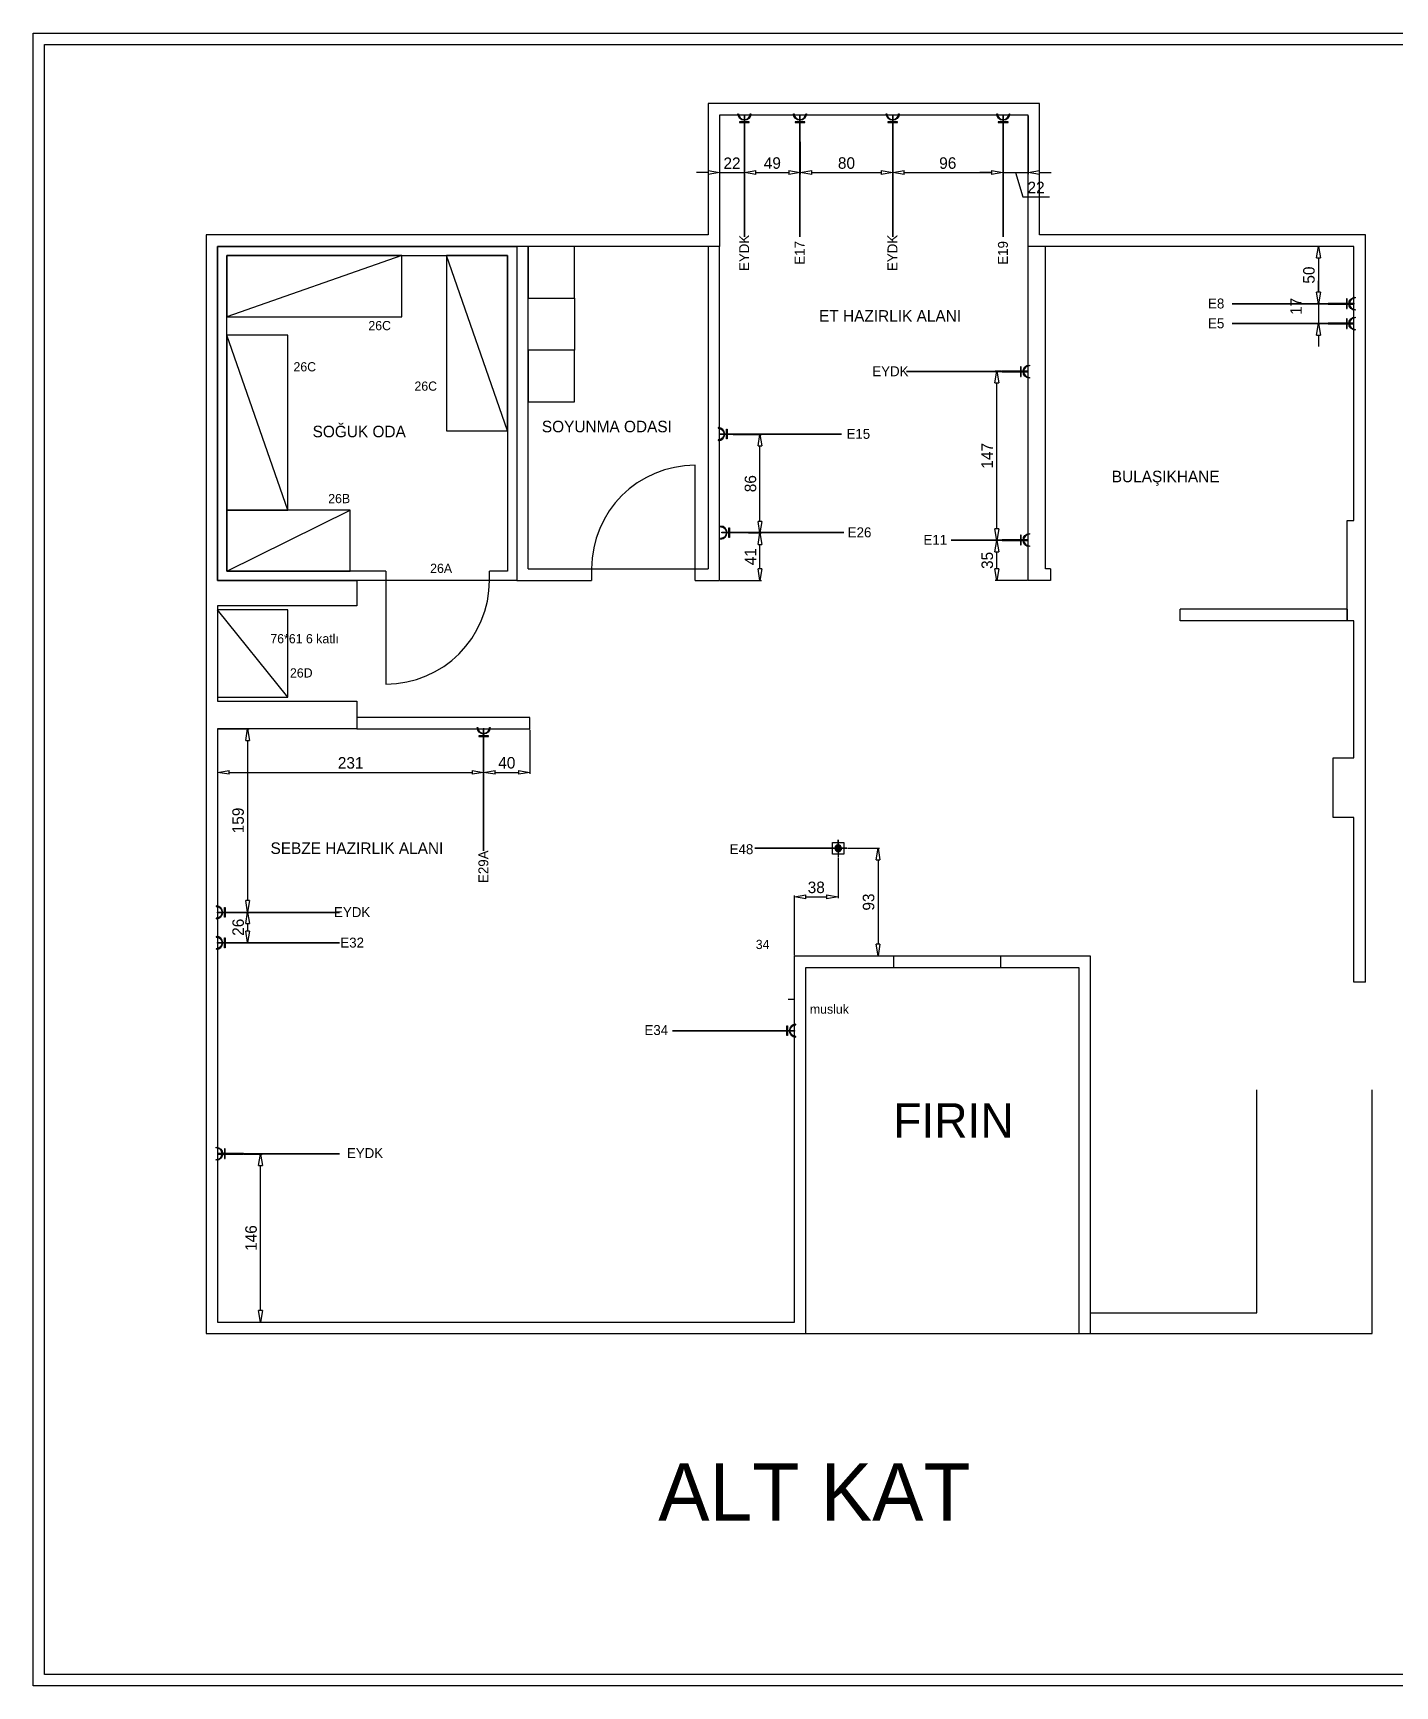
# Model space of a CAD drawing. Header units: millimetres. Extents: x 10921 to 17380, y -4733 to -3298.
# Drawn here: x 13155 to 14338, y -4733 to -3298 of the extents above; entities that cross this region are included whole.
import ezdxf
from ezdxf.enums import TextEntityAlignment as Align

# ---------------------------------------------------------------- set-up
doc = ezdxf.new("R2010")
doc.units = ezdxf.units.MM
for name, color, linetype in [('-DWG_ANA', 7, 'Continuous'), ('ELEKTRİK', 10, 'Continuous'), ('Kıtc-001 Duvar', 6, 'Continuous'), ('Kıtc-002 Çizgi', 7, 'Continuous'), ('Kıtc-008 Rakam', 1, 'Continuous'), ('Kıtc-025 Antet', 7, 'Continuous')]:
    doc.layers.add(name, color=color, linetype=linetype)
doc.layers.add('ELK', color=1, linetype='Continuous', lineweight=35)
doc.styles.get("Standard").update_dxf_attribs({"font": 'stylu.ttf', "height": 10})
doc.styles.add('TAKSİM', font='GOTHIC.TTF', dxfattribs={"height": 20})
doc.dimstyles.new('ISO-25', dxfattribs={"dimtxt": 2.5, "dimasz": 5, "dimexe": 1.25, "dimexo": 0.625, "dimtad": 1, "dimdec": 0, "dimtxsty": 'Standard', "dimblk": 'ARCHTICK', "dimcen": 2.5, "dimclrd": 256, "dimclre": 256, "dimclrt": 256, "dimadec": 0, "dimazin": 0, "dimtfac": 1, "dimtdec": 0, "dimtmove": 0, "dimatfit": 3, "dimldrblk": 'ARCHTICK', "dimfxl": 1, "dimlwd": -1, "dimlwe": -1, "dimarcsym": 0})

# ---------------------------------------------------------------- blocks, each defined once
blk = doc.blocks.new('A$C50025146')
at = {"layer": 'ELEKTRİK'}
for points in [[(6.940050297998823e-05, 5.345355450490388), (6.940050297998823e-05, 5.908019846885509), (22.50664525620232, 5.908019846885509), (22.50664525620232, 5.345355450490388)], [(16.0258407970905, 9.846670621633166), (16.5885051934838, 9.846670621633166), (16.5885051934838, 1.406704675742731), (16.0258407970905, 1.406704675742731)]]:
    blk.add_hatch(color=256, dxfattribs=at).paths.add_polyline_path(points)
h = blk.add_hatch(color=256, dxfattribs=at)
edge = h.paths.add_edge_path()
edge.add_line((23.70435837441619, 11.25333161261187), (23.70435837441619, 10.69066721622039))
edge.add_ellipse((23.70435837441619, 5.626687648689767), major_axis=(3.580774291992597, -3.580774291992606), ratio=0.9999999999999413, start_angle=134.9999999999983, end_angle=314.9999999999983)
edge.add_line((23.70435837441619, 0.5627080811555061), (23.70435837441619, 4.368476402305532e-05))
edge.add_ellipse((23.70435837441619, 5.626687648689767), major_axis=(3.978638102213783, 3.978638102213774), ratio=0.9999999999999128, start_angle=45.0000000000025, end_angle=225.0000000000025, ccw=False)
for points, elevation in [([(6.940050297998823e-05, 5.908019846885509), (22.50664525620232, 5.908019846885509), (22.50664525620232, 5.345355450490388), (6.940050297998823e-05, 5.345355450490388)], 4.794507297291503e-08), ([(16.0258407970905, 1.406704675742731), (16.0258407970905, 9.846670621633166), (16.5885051934838, 9.846670621633166), (16.5885051934838, 1.406704675742731)], 4.791194770819646e-08)]:
    blk.add_lwpolyline(points, close=True, dxfattribs=dict(at, elevation=elevation))
at = {"layer": 'ELEKTRİK', "elevation": 4.798666618537076e-08}
blk.add_lwpolyline([(23.70435837441437, 4.368476402305532e-05), (23.70435837441619, 0.5627080811555061, -0.9999999999999944), (23.70435837441619, 10.69066721622039), (23.70435837441619, 11.25333161261187, 0.9999999999999944)], format="xyb", close=True, dxfattribs=at)
blk = doc.blocks.new('_ClosedBlank')
at = {"color": 0, "linetype": 'ByBlock', "lineweight": -2}
for p, q in [((-1, 0.1666666666666667), (0, 0)), ((-1, 0.1666666666666667), (-1, -0.1666666666666667)), ((0, 0), (-1, -0.1666666666666667))]:
    blk.add_line(p, q, dxfattribs=at)
blk = doc.blocks.new('*D187')
at = {"layer": 'Defpoints', "color": 0, "transparency": 16777216}
for p in [(14302.61083702642, -3483.513357515227), (14271.83170887428, -3533.303126383564), (14303.80855014464, -3533.303126383564)]:
    blk.add_point(p, dxfattribs=at)
at = {"layer": 'Kıtc-002 Çizgi', "transparency": 16777216}
for p, q in [((14301.98583702642, -3483.513357515227), (14270.58170887428, -3483.513357515227)), ((14271.83170887428, -3493.513357515227), (14271.83170887428, -3523.303126383564)), ((14303.18355014464, -3533.303126383564), (14270.58170887428, -3533.303126383564))]:
    blk.add_line(p, q, dxfattribs=at)
at = {"layer": 'Kıtc-002 Çizgi', "transparency": 16777216, "xscale": 10, "yscale": 10, "zscale": 10}
for p, rotation in [((14271.83170887428, -3483.513357515227), 90), ((14271.83170887428, -3533.303126383564), 270)]:
    blk.add_blockref('_ClosedBlank', p, dxfattribs=dict(at, rotation=rotation))
at = {"layer": 'Kıtc-002 Çizgi', "transparency": 16777216, "insert": (14263.57914664881, -3508.408241949393), "char_height": 10, "attachment_point": 5, "rotation": 90}
blk.add_mtext('50', dxfattribs=at)
blk = doc.blocks.new('*D188')
at = {"layer": 'Defpoints', "color": 0, "transparency": 16777216}
for p in [(14303.80855014464, -3533.303126383564), (14271.83170887428, -3550.513357515226), (14302.61083702642, -3550.513357515226)]:
    blk.add_point(p, dxfattribs=at)
at = {"layer": 'Kıtc-002 Çizgi', "transparency": 16777216}
for p, q in [((14271.83170887428, -3523.303126383564), (14271.83170887428, -3513.303126383564)), ((14303.18355014464, -3533.303126383564), (14270.58170887428, -3533.303126383564)), ((14271.83170887428, -3533.303126383564), (14271.83170887428, -3550.513357515226)), ((14301.98583702642, -3550.513357515226), (14270.58170887428, -3550.513357515226)), ((14271.83170887428, -3560.513357515226), (14271.83170887428, -3570.513357515226))]:
    blk.add_line(p, q, dxfattribs=at)
at = {"layer": 'Kıtc-002 Çizgi', "transparency": 16777216, "xscale": 10, "yscale": 10, "zscale": 10}
for p, rotation in [((14271.83170887428, -3533.303126383564), 270), ((14271.83170887428, -3550.513357515226), 90)]:
    blk.add_blockref('_ClosedBlank', p, dxfattribs=dict(at, rotation=rotation))
at = {"layer": 'Kıtc-002 Çizgi', "transparency": 16777216, "insert": (14252.36428574105, -3535.575628479407), "char_height": 10, "attachment_point": 5, "rotation": 90}
blk.add_mtext('17', dxfattribs=at)
blk = doc.blocks.new('*D193')
at = {"layer": 'Defpoints', "color": 0, "transparency": 16777216}
for p in [(13751.61082803357, -3369.513357515227), (13773.18186909734, -3392.019933370926), (13773.18186909734, -3419.3940429382)]:
    blk.add_point(p, dxfattribs=at)
at = {"layer": 'Kıtc-002 Çizgi', "transparency": 16777216}
for p, q in [((13751.61082803357, -3370.138357515227), (13751.61082803357, -3420.6440429382)), ((13773.18186909734, -3392.644933370926), (13773.18186909734, -3420.6440429382)), ((13741.61082803357, -3419.3940429382), (13731.61082803357, -3419.3940429382)), ((13751.61082803357, -3419.3940429382), (13773.18186909734, -3419.3940429382)), ((13783.18186909734, -3419.3940429382), (13793.18186909734, -3419.3940429382))]:
    blk.add_line(p, q, dxfattribs=at)
at = {"layer": 'Kıtc-002 Çizgi', "transparency": 16777216, "xscale": 10, "yscale": 10, "zscale": 10}
blk.add_blockref('_ClosedBlank', (13751.61082803357, -3419.3940429382), dxfattribs=at)
at = {"layer": 'Kıtc-002 Çizgi', "transparency": 16777216, "xscale": 10, "yscale": 10, "zscale": 10, "rotation": 180}
blk.add_blockref('_ClosedBlank', (13773.18186909734, -3419.3940429382), dxfattribs=at)
at = {"layer": 'Kıtc-002 Çizgi', "transparency": 16777216, "insert": (13762.39634856546, -3411.295214241275), "char_height": 10, "attachment_point": 5}
blk.add_mtext('22', dxfattribs=at)
blk = doc.blocks.new('*D194')
at = {"layer": 'Defpoints', "color": 0, "transparency": 16777216}
for p in [(13773.18186909734, -3392.019933370926), (13821.69705506228, -3392.019933370926), (13821.69705506228, -3419.3940429382)]:
    blk.add_point(p, dxfattribs=at)
at = {"layer": 'Kıtc-002 Çizgi', "transparency": 16777216}
for p, q in [((13773.18186909734, -3392.644933370926), (13773.18186909734, -3420.6440429382)), ((13821.69705506228, -3392.644933370926), (13821.69705506228, -3420.6440429382)), ((13783.18186909734, -3419.3940429382), (13811.69705506228, -3419.3940429382))]:
    blk.add_line(p, q, dxfattribs=at)
at = {"layer": 'Kıtc-002 Çizgi', "transparency": 16777216, "xscale": 10, "yscale": 10, "zscale": 10, "rotation": 180}
blk.add_blockref('_ClosedBlank', (13773.18186909734, -3419.3940429382), dxfattribs=at)
at = {"layer": 'Kıtc-002 Çizgi', "transparency": 16777216, "xscale": 10, "yscale": 10, "zscale": 10}
blk.add_blockref('_ClosedBlank', (13821.69705506228, -3419.3940429382), dxfattribs=at)
at = {"layer": 'Kıtc-002 Çizgi', "transparency": 16777216, "insert": (13797.43946207981, -3411.170763289591), "char_height": 10, "attachment_point": 5}
blk.add_mtext('49', dxfattribs=at)
blk = doc.blocks.new('*D195')
at = {"layer": 'Defpoints', "color": 0, "transparency": 16777216}
for p in [(13821.69705506228, -3392.019933370926), (13901.98474039644, -3392.019933370926), (13901.98474039644, -3419.3940429382)]:
    blk.add_point(p, dxfattribs=at)
at = {"layer": 'Kıtc-002 Çizgi', "transparency": 16777216}
for p, q in [((13821.69705506228, -3392.644933370926), (13821.69705506228, -3420.6440429382)), ((13901.98474039644, -3392.644933370926), (13901.98474039644, -3420.6440429382)), ((13831.69705506228, -3419.3940429382), (13891.98474039644, -3419.3940429382))]:
    blk.add_line(p, q, dxfattribs=at)
at = {"layer": 'Kıtc-002 Çizgi', "transparency": 16777216, "xscale": 10, "yscale": 10, "zscale": 10, "rotation": 180}
blk.add_blockref('_ClosedBlank', (13821.69705506228, -3419.3940429382), dxfattribs=at)
at = {"layer": 'Kıtc-002 Çizgi', "transparency": 16777216, "xscale": 10, "yscale": 10, "zscale": 10}
blk.add_blockref('_ClosedBlank', (13901.98474039644, -3419.3940429382), dxfattribs=at)
at = {"layer": 'Kıtc-002 Çizgi', "transparency": 16777216, "insert": (13861.84089772936, -3411.185404578024), "char_height": 10, "attachment_point": 5}
blk.add_mtext('80', dxfattribs=at)
blk = doc.blocks.new('*D196')
at = {"layer": 'Defpoints', "color": 0, "transparency": 16777216}
for p in [(13901.98474039644, -3392.019933370926), (13997.66138933099, -3392.019933370926), (13997.66138933099, -3419.3940429382)]:
    blk.add_point(p, dxfattribs=at)
at = {"layer": 'Kıtc-002 Çizgi', "transparency": 16777216}
for p, q in [((13901.98474039644, -3392.644933370926), (13901.98474039644, -3420.6440429382)), ((13997.66138933099, -3392.644933370926), (13997.66138933099, -3420.6440429382)), ((13911.98474039644, -3419.3940429382), (13987.66138933099, -3419.3940429382))]:
    blk.add_line(p, q, dxfattribs=at)
at = {"layer": 'Kıtc-002 Çizgi', "transparency": 16777216, "xscale": 10, "yscale": 10, "zscale": 10, "rotation": 180}
blk.add_blockref('_ClosedBlank', (13901.98474039644, -3419.3940429382), dxfattribs=at)
at = {"layer": 'Kıtc-002 Çizgi', "transparency": 16777216, "xscale": 10, "yscale": 10, "zscale": 10}
blk.add_blockref('_ClosedBlank', (13997.66138933099, -3419.3940429382), dxfattribs=at)
at = {"layer": 'Kıtc-002 Çizgi', "transparency": 16777216, "insert": (13949.82306486372, -3411.207366510675), "char_height": 10, "attachment_point": 5}
blk.add_mtext('96', dxfattribs=at)
blk = doc.blocks.new('*D197')
at = {"layer": 'Defpoints', "color": 0, "transparency": 16777216}
for p in [(14019.61083702642, -3369.513357515227), (13997.66138933099, -3392.019933370926), (14019.61083702642, -3419.3940429382)]:
    blk.add_point(p, dxfattribs=at)
at = {"layer": 'Kıtc-002 Çizgi', "transparency": 16777216}
for p, q in [((14019.61083702642, -3370.138357515227), (14019.61083702642, -3420.6440429382)), ((13997.66138933099, -3392.644933370926), (13997.66138933099, -3420.6440429382)), ((13987.66138933099, -3419.3940429382), (13977.66138933099, -3419.3940429382)), ((13997.66138933099, -3419.3940429382), (14019.61083702642, -3419.3940429382)), ((13997.66138933099, -3419.3940429382), (14019.61083702642, -3419.3940429382)), ((14008.63611317871, -3419.3940429382), (14014.95005900594, -3440.440529028976)), ((14029.61083702642, -3419.3940429382), (14039.61083702642, -3419.3940429382)), ((14014.95005900594, -3440.440529028976), (14038.11696969408, -3440.440529028976))]:
    blk.add_line(p, q, dxfattribs=at)
at = {"layer": 'Kıtc-002 Çizgi', "transparency": 16777216, "xscale": 10, "yscale": 10, "zscale": 10}
blk.add_blockref('_ClosedBlank', (13997.66138933099, -3419.3940429382), dxfattribs=at)
at = {"layer": 'Kıtc-002 Çizgi', "transparency": 16777216, "xscale": 10, "yscale": 10, "zscale": 10, "rotation": 180}
blk.add_blockref('_ClosedBlank', (14019.61083702642, -3419.3940429382), dxfattribs=at)
at = {"layer": 'Kıtc-002 Çizgi', "transparency": 16777216, "insert": (14026.53351435001, -3432.341700332051), "char_height": 10, "attachment_point": 5}
blk.add_mtext('22', dxfattribs=at)
blk = doc.blocks.new('*D200')
at = {"layer": 'Defpoints', "color": 0, "transparency": 16777216}
for p in [(13315.61082803357, -3902.513357515227), (13546.6702842259, -3901.315644397014), (13546.6702842259, -3940.20908302063)]:
    blk.add_point(p, dxfattribs=at)
at = {"layer": 'Kıtc-002 Çizgi', "transparency": 16777216}
for p, q in [((13315.61082803357, -3903.138357515227), (13315.61082803357, -3941.45908302063)), ((13546.6702842259, -3901.940644397014), (13546.6702842259, -3941.45908302063)), ((13325.61082803357, -3940.20908302063), (13536.6702842259, -3940.20908302063))]:
    blk.add_line(p, q, dxfattribs=at)
at = {"layer": 'Kıtc-002 Çizgi', "transparency": 16777216, "xscale": 10, "yscale": 10, "zscale": 10, "rotation": 180}
blk.add_blockref('_ClosedBlank', (13315.61082803357, -3940.20908302063), dxfattribs=at)
at = {"layer": 'Kıtc-002 Çizgi', "transparency": 16777216, "xscale": 10, "yscale": 10, "zscale": 10}
blk.add_blockref('_ClosedBlank', (13546.6702842259, -3940.20908302063), dxfattribs=at)
at = {"layer": 'Kıtc-002 Çizgi', "transparency": 16777216, "insert": (13431.14055612974, -3932.029727237321), "char_height": 10, "attachment_point": 5}
blk.add_mtext('231', dxfattribs=at)
blk = doc.blocks.new('*D210')
at = {"layer": 'Defpoints', "color": 0, "transparency": 16777216}
for p in [(13338.11741288212, -4271.621040238508), (13352.89102149464, -4271.621040238508), (13315.61083702642, -4417.513357515227)]:
    blk.add_point(p, dxfattribs=at)
at = {"layer": 'Kıtc-002 Çizgi', "transparency": 16777216}
for p, q in [((13338.74241288212, -4271.621040238508), (13354.14102149464, -4271.621040238508)), ((13352.89102149464, -4407.513357515227), (13352.89102149464, -4281.621040238508)), ((13316.23583702642, -4417.513357515227), (13354.14102149464, -4417.513357515227))]:
    blk.add_line(p, q, dxfattribs=at)
at = {"layer": 'Kıtc-002 Çizgi', "transparency": 16777216, "xscale": 10, "yscale": 10, "zscale": 10}
for p, rotation in [((13352.89102149464, -4271.621040238508), 90), ((13352.89102149464, -4417.513357515227), 270)]:
    blk.add_blockref('_ClosedBlank', p, dxfattribs=dict(at, rotation=rotation))
at = {"layer": 'Kıtc-002 Çizgi', "transparency": 16777216, "insert": (13344.66774184603, -4344.567198876865), "char_height": 10, "attachment_point": 5, "rotation": 90}
blk.add_mtext('146', dxfattribs=at)
blk = doc.blocks.new('*D221')
at = {"layer": 'Defpoints', "color": 0, "transparency": 16777216}
for p in [(13546.6702842259, -3901.315644397014), (13586.83412119229, -3902.513357515227), (13586.83412119229, -3940.20908302063)]:
    blk.add_point(p, dxfattribs=at)
at = {"layer": 'Kıtc-002 Çizgi', "transparency": 16777216}
for p, q in [((13546.6702842259, -3901.940644397014), (13546.6702842259, -3941.45908302063)), ((13586.83412119229, -3903.138357515227), (13586.83412119229, -3941.45908302063)), ((13556.6702842259, -3940.20908302063), (13576.83412119229, -3940.20908302063))]:
    blk.add_line(p, q, dxfattribs=at)
at = {"layer": 'Kıtc-002 Çizgi', "transparency": 16777216, "xscale": 10, "yscale": 10, "zscale": 10, "rotation": 180}
blk.add_blockref('_ClosedBlank', (13546.6702842259, -3940.20908302063), dxfattribs=at)
at = {"layer": 'Kıtc-002 Çizgi', "transparency": 16777216, "xscale": 10, "yscale": 10, "zscale": 10}
blk.add_blockref('_ClosedBlank', (13586.83412119229, -3940.20908302063), dxfattribs=at)
at = {"layer": 'Kıtc-002 Çizgi', "transparency": 16777216, "insert": (13566.7522027091, -3931.949200150937), "char_height": 10, "attachment_point": 5}
blk.add_mtext('40', dxfattribs=at)
blk = doc.blocks.new('*D222')
at = {"layer": 'Defpoints', "color": 0, "transparency": 16777216}
for p in [(13315.61082803357, -3902.513357515227), (13338.11740388927, -4061.481148589728), (13341.63277311662, -4061.481148589728)]:
    blk.add_point(p, dxfattribs=at)
at = {"layer": 'Kıtc-002 Çizgi', "transparency": 16777216}
for p, q in [((13316.23582803357, -3902.513357515227), (13342.88277311662, -3902.513357515227)), ((13341.63277311662, -3912.513357515227), (13341.63277311662, -4051.481148589728)), ((13338.74240388927, -4061.481148589728), (13342.88277311662, -4061.481148589728))]:
    blk.add_line(p, q, dxfattribs=at)
at = {"layer": 'Kıtc-002 Çizgi', "transparency": 16777216, "xscale": 10, "yscale": 10, "zscale": 10}
for p, rotation in [((13341.63277311662, -3902.513357515227), 90), ((13341.63277311662, -4061.481148589728), 270)]:
    blk.add_blockref('_ClosedBlank', p, dxfattribs=dict(at, rotation=rotation))
at = {"layer": 'Kıtc-002 Çizgi', "transparency": 16777216, "insert": (13333.41681411223, -3981.997253052475), "char_height": 10, "attachment_point": 5, "rotation": 90}
blk.add_mtext('159', dxfattribs=at)
blk = doc.blocks.new('*D223')
at = {"layer": 'Defpoints', "color": 0, "transparency": 16777216}
for p in [(13338.11740388927, -4061.481148589728), (13338.11740388927, -4087.963885587715), (13341.63277311662, -4087.963885587715)]:
    blk.add_point(p, dxfattribs=at)
at = {"layer": 'Kıtc-002 Çizgi', "transparency": 16777216}
for p, q in [((13338.74240388927, -4061.481148589728), (13342.88277311662, -4061.481148589728)), ((13341.63277311662, -4071.481148589728), (13341.63277311662, -4077.963885587715)), ((13338.74240388927, -4087.963885587715), (13342.88277311662, -4087.963885587715))]:
    blk.add_line(p, q, dxfattribs=at)
at = {"layer": 'Kıtc-002 Çizgi', "transparency": 16777216, "xscale": 10, "yscale": 10, "zscale": 10}
for p, rotation in [((13341.63277311662, -4061.481148589728), 90), ((13341.63277311662, -4087.963885587715), 270)]:
    blk.add_blockref('_ClosedBlank', p, dxfattribs=dict(at, rotation=rotation))
at = {"layer": 'Kıtc-002 Çizgi', "transparency": 16777216, "insert": (13333.4460966891, -4074.722517088719), "char_height": 10, "attachment_point": 5, "rotation": 90}
blk.add_mtext('26', dxfattribs=at)
blk = doc.blocks.new('A$C611F6802')
at = {"layer": '-DWG_ANA'}
h = blk.add_hatch(dxfattribs=at)
h.set_pattern_fill('ANSI31', color=1, style=0)
h.set_pattern_definition([(45, (-55670.14020227872, -22065.11067284289), (-0.08838834764831843, 0.08838834764831845), [])])
h.paths.add_polyline_path([(4.423971784401617, 7.700424825947266, 1), (10.13888412773802, 7.700424825947266, 1)])
at = {"layer": '-DWG_ANA', "color": 1}
for p, q in [((7.28142795606982, 7.700424825947266), (7.28142795606982, 15.25836134111159)), ((7.28142795606982, 15.25836134111159), (7.28142795606982, 0)), ((7.28142795606982, 7.629180670555797), (0, 7.629180670555797)), ((7.28142795606982, 7.629180670555797), (14.67722620816494, 7.629180670555797)), ((14.67722620816494, 7.629180670555797), (7.28142795606982, 7.629180670555797))]:
    blk.add_line(p, q, dxfattribs=at)
blk.add_lwpolyline([(2.28142795606982, 2.700424825947266), (12.28142795606982, 2.700424825947266), (12.28142795606982, 12.70042482594727), (2.28142795606982, 12.70042482594727)], close=True, dxfattribs=at)
blk.add_circle((7.28142795606982, 7.700424825947266), 2.857456171668203, dxfattribs=at)
blk = doc.blocks.new('*D224')
at = {"layer": 'Defpoints', "color": 0, "transparency": 16777216}
for p in [(13776.15726266825, -3732.294689713424), (13786.65790826029, -3732.294689713424), (13751.61082803358, -3773.513357515227)]:
    blk.add_point(p, dxfattribs=at)
at = {"layer": 'Kıtc-002 Çizgi', "transparency": 16777216}
for p, q in [((13776.78226266825, -3732.294689713424), (13787.90790826029, -3732.294689713424)), ((13786.65790826029, -3763.513357515227), (13786.65790826029, -3742.294689713424)), ((13752.23582803358, -3773.513357515227), (13787.90790826029, -3773.513357515227))]:
    blk.add_line(p, q, dxfattribs=at)
at = {"layer": 'Kıtc-002 Çizgi', "transparency": 16777216, "xscale": 10, "yscale": 10, "zscale": 10}
for p, rotation in [((13786.65790826029, -3732.294689713424), 90), ((13786.65790826029, -3773.513357515227), 270)]:
    blk.add_blockref('_ClosedBlank', p, dxfattribs=dict(at, rotation=rotation))
at = {"layer": 'Kıtc-002 Çizgi', "transparency": 16777216, "insert": (13778.43462861168, -3752.904023614324), "char_height": 10, "attachment_point": 5, "rotation": 90}
blk.add_mtext('41', dxfattribs=at)
blk = doc.blocks.new('*D225')
at = {"layer": 'Defpoints', "color": 0, "transparency": 16777216}
for p in [(13762.86411596142, -3646.771007348707), (13786.65790826029, -3646.771007348707), (13776.15726266825, -3732.294689713424)]:
    blk.add_point(p, dxfattribs=at)
at = {"layer": 'Kıtc-002 Çizgi', "transparency": 16777216}
for p, q in [((13763.48911596142, -3646.771007348707), (13787.90790826029, -3646.771007348707)), ((13786.65790826029, -3722.294689713424), (13786.65790826029, -3656.771007348707)), ((13776.78226266825, -3732.294689713424), (13787.90790826029, -3732.294689713424))]:
    blk.add_line(p, q, dxfattribs=at)
at = {"layer": 'Kıtc-002 Çizgi', "transparency": 16777216, "xscale": 10, "yscale": 10, "zscale": 10}
for p, rotation in [((13786.65790826029, -3646.771007348707), 90), ((13786.65790826029, -3732.294689713424), 270)]:
    blk.add_blockref('_ClosedBlank', p, dxfattribs=dict(at, rotation=rotation))
at = {"layer": 'Kıtc-002 Çizgi', "transparency": 16777216, "insert": (13778.47123183277, -3689.532848531063), "char_height": 10, "attachment_point": 5, "rotation": 90}
blk.add_mtext('86', dxfattribs=at)
blk = doc.blocks.new('*D226')
at = {"layer": 'Defpoints', "color": 0, "transparency": 16777216}
for p in [(13992.37133908611, -3738.794689713424), (13997.10425217787, -3738.794689713424), (14019.61082803357, -3773.513357515227)]:
    blk.add_point(p, dxfattribs=at)
at = {"layer": 'Kıtc-002 Çizgi', "transparency": 16777216}
for p, q in [((13996.47925217787, -3738.794689713424), (13991.12133908611, -3738.794689713424)), ((13992.37133908611, -3763.513357515227), (13992.37133908611, -3748.794689713424)), ((14018.98582803357, -3773.513357515227), (13991.12133908611, -3773.513357515227))]:
    blk.add_line(p, q, dxfattribs=at)
at = {"layer": 'Kıtc-002 Çizgi', "transparency": 16777216, "xscale": 10, "yscale": 10, "zscale": 10}
for p, rotation in [((13992.37133908611, -3738.794689713424), 90), ((13992.37133908611, -3773.513357515227), 270)]:
    blk.add_blockref('_ClosedBlank', p, dxfattribs=dict(at, rotation=rotation))
at = {"layer": 'Kıtc-002 Çizgi', "transparency": 16777216, "insert": (13984.15538008172, -3756.154023614323), "char_height": 10, "attachment_point": 5, "rotation": 90}
blk.add_mtext('35', dxfattribs=at)
blk = doc.blocks.new('*D227')
at = {"layer": 'Defpoints', "color": 0, "transparency": 16777216}
for p in [(13992.37133908611, -3591.883866933023), (13997.10425217787, -3591.883866933023), (13997.10425217787, -3738.794689713424)]:
    blk.add_point(p, dxfattribs=at)
at = {"layer": 'Kıtc-002 Çizgi', "transparency": 16777216}
for p, q in [((13996.47925217787, -3591.883866933023), (13991.12133908611, -3591.883866933023)), ((13992.37133908611, -3728.794689713424), (13992.37133908611, -3601.883866933023)), ((13996.47925217787, -3738.794689713424), (13991.12133908611, -3738.794689713424))]:
    blk.add_line(p, q, dxfattribs=at)
at = {"layer": 'Kıtc-002 Çizgi', "transparency": 16777216, "xscale": 10, "yscale": 10, "zscale": 10}
for p, rotation in [((13992.37133908611, -3591.883866933023), 90), ((13992.37133908611, -3738.794689713424), 270)]:
    blk.add_blockref('_ClosedBlank', p, dxfattribs=dict(at, rotation=rotation))
at = {"layer": 'Kıtc-002 Çizgi', "transparency": 16777216, "insert": (13984.01262751949, -3665.339278323221), "char_height": 10, "attachment_point": 5, "rotation": 90}
blk.add_mtext('147', dxfattribs=at)
blk = doc.blocks.new('*D237')
at = {"layer": 'Defpoints', "color": 0, "transparency": 16777216}
for p in [(13862.20843571668, -4006.146065478955), (13862.20843571668, -4099.513357515227), (13889.24942666769, -4099.513357515227)]:
    blk.add_point(p, dxfattribs=at)
at = {"layer": 'Kıtc-002 Çizgi', "transparency": 16777216}
for p, q in [((13862.83343571668, -4006.146065478955), (13890.49942666769, -4006.146065478955)), ((13889.24942666769, -4016.146065478955), (13889.24942666769, -4089.513357515227)), ((13862.83343571668, -4099.513357515227), (13890.49942666769, -4099.513357515227))]:
    blk.add_line(p, q, dxfattribs=at)
at = {"layer": 'Kıtc-002 Çizgi', "transparency": 16777216, "xscale": 10, "yscale": 10, "zscale": 10}
for p, rotation in [((13889.24942666769, -4006.146065478955), 90), ((13889.24942666769, -4099.513357515227), 270)]:
    blk.add_blockref('_ClosedBlank', p, dxfattribs=dict(at, rotation=rotation))
at = {"layer": 'Kıtc-002 Çizgi', "transparency": 16777216, "insert": (13881.07007088438, -4052.829711497089), "char_height": 10, "attachment_point": 5, "rotation": 90}
blk.add_mtext('93', dxfattribs=at)
blk = doc.blocks.new('*D238')
at = {"layer": 'Defpoints', "color": 0, "transparency": 16777216}
for p in [(13854.57925504613, -4013.427493435025), (13854.57925504613, -4048.320195424225), (13816.61082803357, -4099.513357515227)]:
    blk.add_point(p, dxfattribs=at)
at = {"layer": 'Kıtc-002 Çizgi', "transparency": 16777216}
for p, q in [((13854.57925504613, -4014.052493435025), (13854.57925504613, -4049.570195424225)), ((13816.61082803357, -4098.888357515227), (13816.61082803357, -4047.070195424225)), ((13826.61082803357, -4048.320195424225), (13844.57925504613, -4048.320195424225))]:
    blk.add_line(p, q, dxfattribs=at)
at = {"layer": 'Kıtc-002 Çizgi', "transparency": 16777216, "xscale": 10, "yscale": 10, "zscale": 10, "rotation": 180}
blk.add_blockref('_ClosedBlank', (13816.61082803357, -4048.320195424225), dxfattribs=at)
at = {"layer": 'Kıtc-002 Çizgi', "transparency": 16777216, "xscale": 10, "yscale": 10, "zscale": 10}
blk.add_blockref('_ClosedBlank', (13854.57925504613, -4048.320195424225), dxfattribs=at)
at = {"layer": 'Kıtc-002 Çizgi', "transparency": 16777216, "insert": (13835.59504153985, -4040.140839640916), "char_height": 10, "attachment_point": 5}
blk.add_mtext('38', dxfattribs=at)

msp = doc.modelspace()

# ---------------------------------------------------------------- linework, layer by layer
at = {"layer": 'ELK', "color": 1}
for p, q in [((13773.18186909737, -3475.272579753126), (13773.18186909734, -3392.019933370926)), ((13821.41572286411, -3475.272579753126), (13821.41572286408, -3392.019933370926)), ((13901.98474039647, -3475.272579753126), (13901.98474039644, -3392.019933370926)), ((13997.94272152922, -3475.272579753126), (13997.94272152919, -3392.019933370926)), ((14196.85161478853, -3533.303126383593), (14280.10426117073, -3533.303126383564)), ((14196.85161478853, -3550.513357515255), (14280.10426117073, -3550.513357515226)), ((13913.85160579567, -3592.165199131249), (13997.10425217787, -3592.16519913122)), ((13857.37005027147, -3646.489675150538), (13774.11740388927, -3646.489675150509)), ((13859.40990905045, -3732.013357515256), (13776.15726266825, -3732.013357515227)), ((13952.87839296773, -3738.513357515256), (13997.10425217787, -3738.513357515227)), ((13546.67028422593, -4008.272579753126), (13546.6702842259, -3925.019933370926)), ((13782.14775690824, -4006.146065478955), (13854.65049920152, -4006.146065478955)), ((13421.37005027147, -4061.762480787955), (13338.11740388927, -4061.762480787926)), ((13421.37005027147, -4088.245217785941), (13338.11740388927, -4088.245217785912)), ((13710.85160579567, -4164.513213120428), (13794.10425217787, -4164.513213120457)), ((13421.37005926432, -4271.339708040281), (13338.11741288212, -4271.33970804031))]:
    msp.add_line(p, q, dxfattribs=at)
at = {"layer": 'Kıtc-001 Duvar'}
for p, q in [((13575.43693169516, -3483.513357515227), (13575.43693169517, -3773.513357515227)), ((13585.43693169517, -3763.513357515227), (13585.43693169516, -3483.513357515227)), ((13741.61082803357, -3483.513357515227), (13741.61082803358, -3763.513357515227)), ((13751.61082803358, -3773.513357515227), (13751.61082803357, -3483.513357515227)), ((14019.61082803357, -3773.513357515227), (14019.61082803357, -3483.513357515227)), ((14034.61082803357, -3763.513357515226), (14034.61082803357, -3483.513357515227)), ((13730.42681450912, -3773.513357515227), (13730.4490394755, -3673.513357515227)), ((13575.43693169517, -3773.513357515227), (13640.42681450912, -3773.513357515226)), ((13585.43693169517, -3763.513357515227), (13741.61082803358, -3763.513357515227)), ((13640.4490394755, -3763.513357515227), (13640.42681450912, -3773.513357515227)), ((13730.42681450912, -3773.513357515226), (13751.61082803358, -3773.513357515227)), ((14039.10917403125, -3773.513357515227), (14019.61082803357, -3773.513357515227)), ((14039.10917403125, -3763.513357515227), (14034.61082803357, -3763.513357515227)), ((14039.10917403125, -3763.513357515227), (14039.10917403125, -3773.513357515227)), ((14296.61082803357, -3798.513357515227), (14151.61082803357, -3798.513357515227)), ((14151.61082803357, -3808.513357515227), (14151.61082803357, -3798.513357515227)), ((14296.61082803357, -3798.513357515227), (14296.61082803357, -3808.513357515227)), ((14296.61082803357, -3808.513357515227), (14151.61082803357, -3808.513357515227)), ((13902.61082803357, -4099.513357515227), (13902.61082803357, -4109.513357515227)), ((13995.61082803357, -4099.513357515227), (13995.61082803357, -4109.513357515227)), ((14312.61082803357, -4122.513357515227), (14302.61082803357, -4122.513357515227)), ((14218.35812901639, -4409.513357515227), (14218.35812901639, -4215.734904739389)), ((14318.35812901639, -4427.513357515227), (14318.35812901639, -4215.734904739389)), ((14073.61082803357, -4409.513357515227), (14218.35812901639, -4409.513357515227)), ((13826.61082803357, -4427.513357515227), (14073.61082803357, -4427.513357515227)), ((14073.61082803357, -4427.513357515227), (14318.35812901639, -4427.513357515227))]:
    msp.add_line(p, q, dxfattribs=at)
for points in [[(14312.61082803357, -4122.513357515227), (14312.61082803357, -3969.513357515227), (14312.61082803357, -3969.513357515227), (14312.61082803357, -3937.513357515227), (14312.61082803357, -3937.513357515227), (14312.61082803357, -3798.513357515227), (14312.61082803357, -3798.513357515227), (14312.61082803357, -3731.513357515227), (14312.61082803357, -3731.513357515227), (14312.61082803357, -3473.513357515227), (14029.61082803357, -3473.513357515227), (14029.61082803357, -3359.513357515227), (13741.61082803357, -3359.513357515227), (13741.61082803357, -3473.513357515226), (13305.61082803357, -3473.513357515227), (13305.61082803357, -3783.513357515227), (13305.61082803357, -3783.513357515227), (13305.61082803357, -3785.513357515227), (13305.61082803357, -3785.513357515227), (13305.61082803357, -3888.513357515227), (13305.61082803357, -3888.513357515227), (13305.61082803357, -3892.513357515227), (13305.61082803357, -3892.513357515227), (13305.61082803357, -4427.513357515227), (13826.61082803357, -4427.513357515227), (13826.61082803357, -4109.513357515227), (13902.61082803357, -4109.513357515227), (13995.61082803357, -4109.513357515227), (14063.61082803357, -4109.513357515227), (14063.61082803357, -4427.513357515227)], [(14302.61082803357, -4122.513357515227), (14302.61082803357, -3979.513357515227), (14284.61082803357, -3979.513357515227), (14284.61082803357, -3927.513357515227), (14302.61082803357, -3927.513357515227), (14302.61082803357, -3808.513357515227), (14296.61082803357, -3808.513357515227), (14296.61082803357, -3721.513357515227), (14302.61082803357, -3721.513357515227), (14302.61082803357, -3483.513357515227), (14019.61082803357, -3483.513357515227), (14019.61082803357, -3369.513357515227), (13751.61082803357, -3369.513357515227), (13751.61082803357, -3483.513357515227), (13315.61082803357, -3483.513357515227), (13315.61082803357, -3773.513357515227), (13436.61082803357, -3773.513357515227), (13436.61082803357, -3795.513357515227), (13315.61082803357, -3795.513357515227), (13315.61082803357, -3878.513357515227), (13436.61082803357, -3878.513357515227), (13436.61082803357, -3902.513357515227), (13315.61082803357, -3902.513357515227), (13315.61082803357, -4417.513357515227), (13816.61082803357, -4417.513357515227), (13816.61082803357, -4099.513357515227), (13902.61082803357, -4099.513357515227), (13995.61082803357, -4099.513357515227), (14073.61082803357, -4099.513357515227), (14073.61082803357, -4427.513357515227)]]:
    msp.add_lwpolyline(points, dxfattribs=at)
msp.add_lwpolyline([(13436.61082803357, -3902.513357515227), (13586.83412119229, -3902.513357515227), (13586.83412119229, -3892.513357515227), (13436.61082803357, -3892.513357515227)], close=True, dxfattribs=at)
msp.add_arc((13730.4490394755, -3763.513357515227), 90, 90, 180, dxfattribs=at)
at = {"layer": 'Kıtc-002 Çizgi'}
for p, q in [((13475.61082803357, -3491.513357515227), (13323.61082803357, -3544.513357515227)), ((13567.43693169517, -3643.513357515227), (13514.43693169517, -3491.513357515227)), ((13376.61082803357, -3712.513357515227), (13323.61082803357, -3560.513357515227)), ((13323.61082803357, -3765.513357515227), (13430.61082803357, -3712.513357515227)), ((13461.69942325356, -3765.513357515227), (13461.69942325356, -3863.513357515227)), ((13551.69942325356, -3773.513357515227), (13551.69942325356, -3765.513357515227)), ((13376.61082803357, -3875.013357515227), (13315.61082803357, -3799.013357515227)), ((13811.10067181526, -4137.067786098351), (13816.61082803357, -4137.067786098351))]:
    msp.add_line(p, q, dxfattribs=at)
for points in [[(13315.61082803357, -3483.513357515227), (13575.43693169517, -3483.513357515227), (13575.43693169517, -3773.513357515227), (13315.61082803357, -3773.513357515227)], [(13625.43693169516, -3528.513357515227), (13625.43693169516, -3483.513357515227), (13585.43693169516, -3483.513357515227), (13585.43693169516, -3528.513357515227)], [(13475.61082803357, -3491.513357515227), (13323.61082803357, -3491.513357515227), (13323.61082803357, -3544.513357515227), (13475.61082803357, -3544.513357515227)], [(13567.43693169517, -3643.513357515227), (13567.43693169517, -3491.513357515227), (13514.43693169517, -3491.513357515227), (13514.43693169517, -3643.513357515227)], [(13625.43693169516, -3528.513357515227), (13625.43693169516, -3573.513357515227), (13585.43693169516, -3573.513357515227), (13585.43693169516, -3528.513357515227)], [(13376.61082803357, -3712.513357515227), (13376.61082803357, -3560.513357515227), (13323.61082803357, -3560.513357515227), (13323.61082803357, -3712.513357515227)], [(13625.43693169516, -3618.513357515227), (13625.43693169516, -3573.513357515227), (13585.43693169516, -3573.513357515227), (13585.43693169516, -3618.513357515227)], [(13323.61082803357, -3765.513357515227), (13430.61082803357, -3765.513357515227), (13430.61082803357, -3712.513357515227), (13323.61082803357, -3712.513357515227)], [(13376.61082803357, -3875.013357515227), (13376.61082803357, -3799.013357515227), (13315.61082803357, -3799.013357515227), (13315.61082803357, -3875.013357515227)]]:
    msp.add_lwpolyline(points, close=True, dxfattribs=at)
msp.add_lwpolyline([(13461.69942325356, -3765.513357515227), (13323.61082803357, -3765.513357515227), (13323.61082803357, -3491.513357515227), (13567.43693169517, -3491.513357515227), (13567.43693169517, -3765.513357515227), (13551.69942325356, -3765.513357515227)], dxfattribs=at)
msp.add_arc((13461.69942325356, -3773.513357515227), 90, 270, 0, dxfattribs=at)
at = {"layer": 'Kıtc-025 Antet'}
for points in [[(15145.72010130187, -3298.244113139183), (15145.72010130187, -4733.49648430066), (13155.24967331909, -4733.49648430066), (13155.24967331909, -3298.244113139183)], [(15135.72010130187, -3308.244113139183), (15135.72010130187, -4723.49648430066), (13165.24967331909, -4723.49648430066), (13165.24967331909, -3308.244113139183)]]:
    msp.add_lwpolyline(points, close=True, dxfattribs=at)

# ---------------------------------------------------------------- block references
at = {"layer": '-DWG_ANA', "color": 0, "xscale": -1, "rotation": 270}
msp.add_blockref('A$C611F6802', (13846.95007437557, -4013.427493435025), dxfattribs=at)
at = {"layer": 'ELEKTRİK', "xscale": -1}
for p, rotation in [((13767.55518144866, -3392.020002771429, -4.794507297291503e-08), 270), ((13815.7890352154, -3392.020002771429, -4.794507297291503e-08), 270), ((13896.35805274776, -3392.020002771429, -4.794507297291503e-08), 270), ((13992.3160338805, -3392.020002771429, -4.794507297291503e-08), 270), ((14280.10419177022, -3527.676438734876, -4.794507297291503e-08), 180), ((14280.10419177022, -3544.886669866538, -4.794507297291503e-08), 180), ((13997.10418277737, -3586.538511482532, -4.794507297291503e-08), 180), ((13997.10418277737, -3732.886669866539, -4.794507297291503e-08), 180), ((13541.04359657722, -3925.020002771429, -4.794507297291503e-08), 270)]:
    msp.add_blockref('A$C50025146', p, dxfattribs=dict(at, rotation=rotation))
at = {"layer": 'ELEKTRİK', "rotation": 180}
for p in [(13774.11747328977, -3640.862987501821, -4.794507297291503e-08), (13776.15733206876, -3726.386669866539, -4.794507297291503e-08), (13338.11747328977, -4056.135793139238, -4.794507297291503e-08), (13338.11747328977, -4082.618530137224, -4.794507297291503e-08)]:
    msp.add_blockref('A$C50025146', p, dxfattribs=at)
at = {"layer": 'ELEKTRİK'}
msp.add_blockref('A$C50025146', (13794.10418277737, -4170.139900769145, -4.794507297291503e-08), dxfattribs=at)
at = {"layer": 'ELEKTRİK', "xscale": -1}
msp.add_blockref('A$C50025146', (13338.11748228263, -4276.966395688998, -4.794507297291503e-08), dxfattribs=at)

# ---------------------------------------------------------------- texts
at = {"layer": 'ELK', "color": 1, "style": 'TAKSİM'}
for s, p in [('EYDK', (13777.27530283184, -3489.143724395219)), ('E17', (13825.50915659858, -3489.143724395219)), ('EYDK', (13906.07817413094, -3489.143724395219)), ('E19', (14002.03615526368, -3489.143724395219)), ('E29A', (13550.7637179604, -4022.143724395219))]:
    msp.add_text(s, height=8.64, rotation=90, dxfattribs=at).set_placement(p, align=Align.CENTER)
for s, p in [('E8', (14182.98047014643, -3537.396560118059)), ('E5', (14182.98047014643, -3554.606791249721)), ('EYDK', (13899.98046115358, -3596.258632865715)), ('E15', (13872.15427987464, -3650.583108885005)), ('E26', (13873.2047714408, -3736.106791249722)), ('E11', (13939.00724832564, -3742.606791249722)), ('EYDK', (13432.44281742205, -4065.855914522421)), ('E32', (13432.44281742205, -4092.338651520407)), ('E34', (13696.63500322884, -4168.285731197118)), ('EYDK', (13443.61269274858, -4275.112226116971))]:
    msp.add_text(s, height=8.64, dxfattribs=at).set_placement(p, align=Align.CENTER)
msp.add_text('E48', height=8.64, dxfattribs=at).set_placement((13760.37053262425, -4011.229854721212))
at = {"layer": 'Kıtc-002 Çizgi', "color": 1}
for s, p in [('SOĞUK ODA', (13398.07717195943, -3649.234060559253)), ('SOYUNMA ODASI', (13597.22933903817, -3644.900279215944))]:
    msp.add_text(s, height=10, dxfattribs=at).set_placement(p)
at = {"layer": 'Kıtc-002 Çizgi', "attachment_point": 1}
for s, width, heights, insert, char_height in [('{\\C1;ET HAZIRLIK ALANI}', 142.9851807160376, [0], (13838.03864503693, -3538.849734409177), 10), ('{\\C1;BULAŞIKHANE}', 142.9851807160376, [0], (14092.28424991569, -3678.292902905971), 10), ('{\\C1;SEBZE HAZIRLIK ALANI}', 142.9851807160376, [0], (13361.54508492389, -4001.042480248001), 10), ('FIRIN', 96.62694849103354, [0], (13902.39471596263, -4227.45879019473), 30), ('ALT KAT ', 374.6880379130226, [10.47584187408492], (13698.30012648532, -4540.058065199637), 50)]:
    msp.add_mtext_dynamic_manual_height_columns(s, width=width, gutter_width=50, heights=heights, dxfattribs=dict(at, insert=insert, char_height=char_height))
at = {"layer": 'Kıtc-008 Rakam', "color": 1}
for s, p in [('26C', (13446.54265648479, -3556.255561392084)), ('26C', (13381.48027489913, -3592.040883644866)), ('26C', (13486.56276038338, -3608.83393270291)), ('26B', (13411.65414254122, -3706.459759033735)), ('26A', (13500.2019272533, -3767.019501843254)), ('76*61 6 katlı', (13361.38031684017, -3828.120599017962)), ('26D', (13378.430357581, -3857.841022329752)), ('34', (13783.02344777931, -4093.626441264351)), ('musluk', (13830.058257688, -4149.757637097447))]:
    msp.add_text(s, height=8, dxfattribs=at).set_placement(p)

# ---------------------------------------------------------------- dimensions: what is measured, and where the dimension line sits
at = {"layer": 'Kıtc-002 Çizgi'}
dim = msp.add_linear_dim(base=(13773.18186909734, -3419.3940429382), p1=(13751.61082803357, -3369.513357515227), p2=(13773.18186909734, -3392.019933370926), dimstyle='ISO-25', override={"dimtxt": 10, "dimasz": 10, "dimgap": 3, "dimblk": 'ClosedBlank', "dimcen": 5, "dimldrblk": 'ClosedBlank', "dimfxl": 0, "dimtfillclr": 256}, dxfattribs=at)
dim.commit()
dim.dimension.update_dxf_attribs({"geometry": '*D193', "text_midpoint": (13762.39634856546, -3419.3940429382), "dimtype": 160})
for base, p1, p2, override, picture, middle in [((14019.61083702642, -3419.3940429382), (13997.66138933099, -3392.019933370926), (14019.61083702642, -3369.513357515227), {"dimtxt": 10, "dimasz": 10, "dimgap": 3, "dimblk": 'ClosedBlank', "dimcen": 5, "dimtmove": 1, "dimldrblk": 'ClosedBlank', "dimfxl": 0, "dimtfillclr": 256}, '*D197', (14017.95005900594, -3432.341700332051)), ((13821.69705506228, -3419.3940429382), (13773.18186909734, -3392.019933370926), (13821.69705506228, -3392.019933370926), {"dimtxt": 10, "dimasz": 10, "dimgap": 3, "dimblk": 'ClosedBlank', "dimcen": 5, "dimtmove": 1, "dimldrblk": 'ClosedBlank', "dimfxl": 0, "dimtfillclr": 256}, '*D194', (13797.43946207981, -3411.170763289591)), ((13901.98474039644, -3419.3940429382), (13821.69705506228, -3392.019933370926), (13901.98474039644, -3392.019933370926), {"dimtxt": 10, "dimasz": 10, "dimgap": 3, "dimblk": 'ClosedBlank', "dimcen": 5, "dimtmove": 1, "dimldrblk": 'ClosedBlank', "dimfxl": 0, "dimtfillclr": 256}, '*D195', (13861.84089772936, -3411.185404578024)), ((13997.66138933099, -3419.3940429382), (13901.98474039644, -3392.019933370926), (13997.66138933099, -3392.019933370926), {"dimtxt": 10, "dimasz": 10, "dimgap": 3, "dimblk": 'ClosedBlank', "dimcen": 5, "dimtmove": 1, "dimldrblk": 'ClosedBlank', "dimfxl": 0, "dimtfillclr": 256}, '*D196', (13949.82306486372, -3411.207366510675)), ((13546.6702842259, -3940.20908302063), (13315.61082803357, -3902.513357515227), (13546.6702842259, -3901.315644397014), {"dimtxt": 10, "dimasz": 10, "dimgap": 3, "dimblk": 'ClosedBlank', "dimcen": 5, "dimtmove": 1, "dimldrblk": 'ClosedBlank', "dimfxl": 0, "dimtfillclr": 256}, '*D200', (13431.14055612974, -3932.029727237321)), ((13586.83412119229, -3940.20908302063), (13546.6702842259, -3901.315644397014), (13586.83412119229, -3902.513357515227), {"dimtxt": 10, "dimasz": 10, "dimgap": 3, "dimblk": 'ClosedBlank', "dimcen": 5, "dimtmove": 1, "dimldrblk": 'ClosedBlank', "dimfxl": 0, "dimtfillclr": 256}, '*D221', (13566.7522027091, -3931.949200150937)), ((13854.57925504613, -4048.320195424225), (13816.61082803357, -4099.513357515227), (13854.57925504613, -4013.427493435025), {"dimtxt": 10, "dimasz": 10, "dimgap": 3, "dimblk": 'ClosedBlank', "dimcen": 5, "dimldrblk": 'ClosedBlank', "dimfxl": 0, "dimtfillclr": 256}, '*D238', (13835.59504153985, -4040.140839640916))]:
    dim = msp.add_linear_dim(base=base, p1=p1, p2=p2, dimstyle='ISO-25', override=override, dxfattribs=at)
    dim.commit()
    dim.dimension.update_dxf_attribs({"geometry": picture, "text_midpoint": middle})
for base, p1, p2, override, picture, middle in [((14271.83170887428, -3533.303126383564), (14302.61083702642, -3483.513357515227), (14303.80855014464, -3533.303126383564), {"dimtxt": 10, "dimasz": 10, "dimgap": 3, "dimblk": 'ClosedBlank', "dimcen": 5, "dimldrblk": 'ClosedBlank', "dimfxl": 0, "dimtfillclr": 256}, '*D187', (14263.57914664881, -3508.408241949393)), ((14271.83170887428, -3550.513357515226), (14303.80855014464, -3533.303126383564), (14302.61083702642, -3550.513357515226), {"dimtxt": 10, "dimasz": 10, "dimgap": 3, "dimblk": 'ClosedBlank', "dimcen": 5, "dimtmove": 1, "dimldrblk": 'ClosedBlank', "dimfxl": 0, "dimtfillclr": 256}, '*D188', (14252.36428574105, -3535.575628479407)), ((13992.37133908611, -3591.883866933023), (13997.10425217787, -3738.794689713424), (13997.10425217787, -3591.883866933023), {"dimtxt": 10, "dimasz": 10, "dimgap": 3, "dimblk": 'ClosedBlank', "dimcen": 5, "dimtmove": 1, "dimldrblk": 'ClosedBlank', "dimfxl": 0, "dimtfillclr": 256}, '*D227', (13984.01262751949, -3665.339278323221)), ((13786.65790826029, -3646.771007348707), (13776.15726266825, -3732.294689713424), (13762.86411596142, -3646.771007348707), {"dimtxt": 10, "dimasz": 10, "dimgap": 3, "dimblk": 'ClosedBlank', "dimcen": 5, "dimtmove": 1, "dimldrblk": 'ClosedBlank', "dimfxl": 0, "dimtfillclr": 256}, '*D225', (13778.47123183277, -3689.532848531063)), ((13786.65790826029, -3732.294689713424), (13751.61082803358, -3773.513357515227), (13776.15726266825, -3732.294689713424), {"dimtxt": 10, "dimasz": 10, "dimgap": 3, "dimblk": 'ClosedBlank', "dimcen": 5, "dimldrblk": 'ClosedBlank', "dimfxl": 0, "dimtfillclr": 256}, '*D224', (13778.43462861168, -3752.904023614324)), ((13992.37133908611, -3738.794689713424), (14019.61082803357, -3773.513357515227), (13997.10425217787, -3738.794689713424), {"dimtxt": 10, "dimasz": 10, "dimgap": 3, "dimblk": 'ClosedBlank', "dimcen": 5, "dimldrblk": 'ClosedBlank', "dimfxl": 0, "dimtfillclr": 256}, '*D226', (13984.15538008172, -3756.154023614323)), ((13341.63277311662, -4061.481148589728), (13315.61082803357, -3902.513357515227), (13338.11740388927, -4061.481148589728), {"dimtxt": 10, "dimasz": 10, "dimgap": 3, "dimblk": 'ClosedBlank', "dimcen": 5, "dimldrblk": 'ClosedBlank', "dimfxl": 0, "dimtfillclr": 256}, '*D222', (13333.41681411223, -3981.997253052475)), ((13889.24942666769, -4099.513357515227), (13862.20843571668, -4006.146065478955), (13862.20843571668, -4099.513357515227), {"dimtxt": 10, "dimasz": 10, "dimgap": 3, "dimblk": 'ClosedBlank', "dimcen": 5, "dimldrblk": 'ClosedBlank', "dimfxl": 0, "dimtfillclr": 256}, '*D237', (13881.07007088438, -4052.829711497089)), ((13341.63277311662, -4087.963885587715), (13338.11740388927, -4061.481148589728), (13338.11740388927, -4087.963885587715), {"dimtxt": 10, "dimasz": 10, "dimgap": 3, "dimblk": 'ClosedBlank', "dimcen": 5, "dimtmove": 1, "dimldrblk": 'ClosedBlank', "dimfxl": 0, "dimtfillclr": 256}, '*D223', (13333.4460966891, -4074.722517088719)), ((13352.89102149464, -4271.621040238508), (13315.61083702642, -4417.513357515227), (13338.11741288212, -4271.621040238508), {"dimtxt": 10, "dimasz": 10, "dimgap": 3, "dimblk": 'ClosedBlank', "dimcen": 5, "dimldrblk": 'ClosedBlank', "dimfxl": 0, "dimtfillclr": 256}, '*D210', (13344.66774184603, -4344.567198876865))]:
    dim = msp.add_linear_dim(base=base, p1=p1, p2=p2, angle=90, dimstyle='ISO-25', override=override, dxfattribs=at)
    dim.commit()
    dim.dimension.update_dxf_attribs({"geometry": picture, "text_midpoint": middle})

doc.saveas('drawing.dxf')
